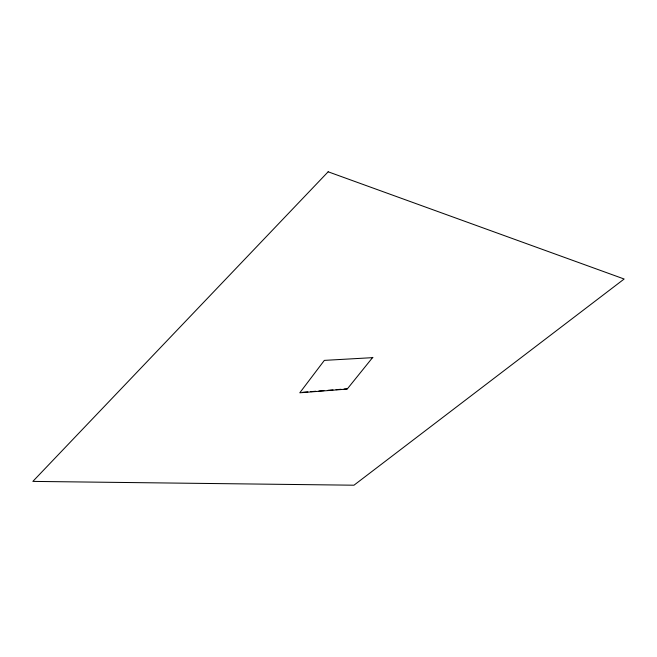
<?xml version="1.0" encoding="UTF-8"?>
<svg xmlns="http://www.w3.org/2000/svg" width="657" height="657" viewBox="0 0 657 657"><rect width="100%" height="100%" fill="white"/><g stroke="black" fill="none" stroke-linecap="round" stroke-linejoin="round"><path stroke-width="0.99" d="M372.856 357.638L324.353 360.381L299.797 392.796L347.192 389.067L372.741 357.383M302.77 392.278L307.813 391.884M310.835 391.646L315.877 391.252M318.9 391.014L323.942 390.619M327.974 390.299L333.017 389.905M336.039 389.667L341.082 389.273M344.112 389.034L347.134 388.796M328.155 171.797L32.85 481.4L353.967 485.203L624.15 279.011L328.155 171.797"/></g></svg>
